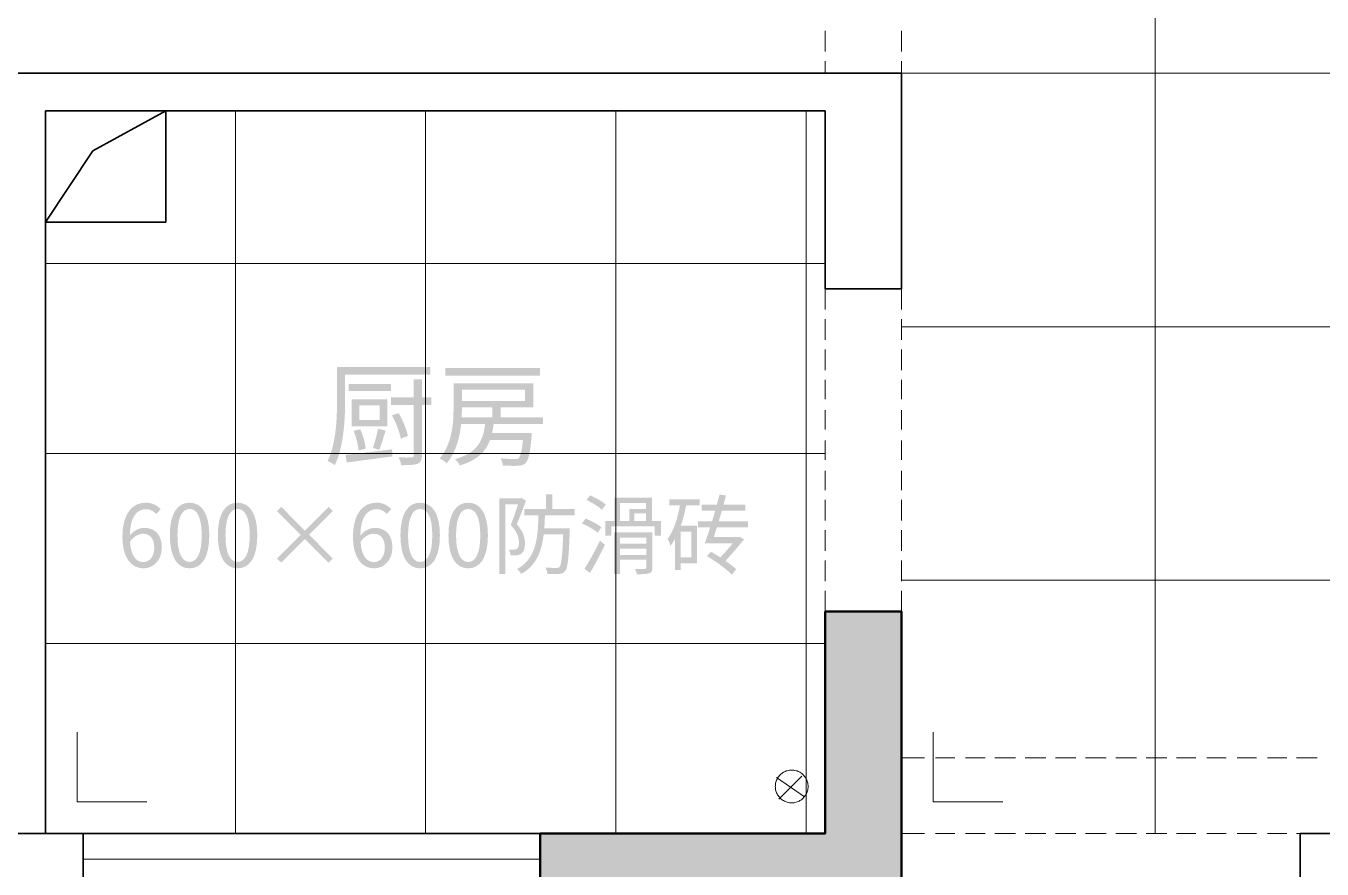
# Model space of a CAD drawing. Header units: millimetres. Extents: x -4600 to 229000, y -4300 to 19460.
# Drawn here: x 126411 to 130499, y 4259 to 6919 of the extents above; entities that cross this region are included whole.
import ezdxf

# ---------------------------------------------------------------- set-up
doc = ezdxf.new("R2010")
doc.units = ezdxf.units.MM
doc.header["$LTSCALE"] = 100
for name, color, linetype, lineweight in [('A-EX-BEAM', 8, 'Continuous', 13), ('A-EX-SERVICE', 6, 'Continuous', 13), ('A-EX-STRUCT', 7, 'Continuous', 50), ('A-EX-WALL', 7, 'Continuous', 35), ('A-EX-WINDOW', 4, 'Continuous', 18), ('A-TEXT', 7, 'Continuous', 18), ('R2-FLOOR', 8, 'Continuous', 9)]:
    doc.layers.add(name, color=color, linetype=linetype, lineweight=lineweight)

# ---------------------------------------------------------------- blocks, each defined once
blk = doc.blocks.new('SOURCE_PROPOSED')
at = {"layer": 'A-EX-STRUCT'}
blk.add_hatch(color=256, dxfattribs=at).paths.add_polyline_path([(8931.4, 3271.9), (9172.2, 3271.9), (9172.2, 2328.5), (8033.6, 2328.5), (8033.6, 2570.8), (8931.4, 2570.8)])
at = {"layer": 'A-EX-BEAM'}
for p, q in [((8931.4, 5103.9), (8931.4, 5038.9)), ((9172.2, 5103.9), (9172.2, 5038.9)), ((8931.4, 5008.3), (8931.4, 4970)), ((9172.2, 5008.3), (9172.2, 4970)), ((8931.4, 4289.2), (8931.4, 4224.2)), ((9172.2, 4289.2), (9172.2, 4224.2)), ((8931.4, 4193.6), (8931.4, 4128.6)), ((9172.2, 4193.6), (9172.2, 4128.6)), ((8931.4, 4098), (8931.4, 4033)), ((9172.2, 4098), (9172.2, 4033)), ((8931.4, 4002.4), (8931.4, 3941.2)), ((9172.2, 4002.4), (9172.2, 3941.2)), ((8931.4, 3906.8), (8931.4, 3845.6)), ((9172.2, 3906.8), (9172.2, 3845.6)), ((8931.4, 3811.2), (8931.4, 3750)), ((9172.2, 3811.2), (9172.2, 3750)), ((8931.4, 3715.6), (8931.4, 3654.4)), ((9172.2, 3715.6), (9172.2, 3654.4)), ((8931.4, 3623.8), (8931.4, 3558.8)), ((9172.2, 3623.8), (9172.2, 3558.8)), ((8931.4, 3528.2), (8931.4, 3463.1)), ((9172.2, 3528.2), (9172.2, 3463.1)), ((8931.4, 3432.5), (8931.4, 3367.5)), ((9172.2, 3432.5), (9172.2, 3367.5)), ((8931.4, 3336.9), (8931.4, 3271.9)), ((9172.2, 3336.9), (9172.2, 3271.9)), ((9172.2, 2809.2), (9244.9, 2809.2)), ((9279.3, 2809.2), (9340.4, 2809.2)), ((9374.8, 2809.2), (9436, 2809.2)), ((9466.6, 2809.2), (9531.6, 2809.2)), ((9562.2, 2809.2), (9627.2, 2809.2)), ((9657.8, 2809.2), (9722.7, 2809.2)), ((9753.3, 2809.2), (9818.3, 2809.2)), ((9848.9, 2809.2), (9913.9, 2809.2)), ((9944.5, 2809.2), (10009.5, 2809.2)), ((10040.1, 2809.2), (10101.2, 2809.2)), ((10135.6, 2809.2), (10196.8, 2809.2)), ((10231.2, 2809.2), (10292.4, 2809.2)), ((10326.8, 2809.2), (10387.9, 2809.2)), ((10418.5, 2809.2), (10483.5, 2809.2)), ((9172.2, 2570.8), (9244.9, 2570.8)), ((9279.3, 2570.8), (9340.4, 2570.8)), ((9374.8, 2570.8), (9436, 2570.8)), ((9466.6, 2570.8), (9531.6, 2570.8)), ((9562.2, 2570.8), (9627.2, 2570.8)), ((9657.8, 2570.8), (9722.7, 2570.8)), ((9753.3, 2570.8), (9818.3, 2570.8)), ((9848.9, 2570.8), (9913.9, 2570.8)), ((9944.5, 2570.8), (10009.5, 2570.8)), ((10040.1, 2570.8), (10101.2, 2570.8)), ((10135.6, 2570.8), (10196.8, 2570.8)), ((10231.2, 2570.8), (10292.4, 2570.8)), ((10326.8, 2570.8), (10387.9, 2570.8)), ((10418.5, 2570.8), (10483.5, 2570.8))]:
    blk.add_line(p, q, dxfattribs=at)
at = {"layer": 'A-EX-SERVICE'}
for p, q in [((8931.4, 5103.9), (8931.4, 5038.9)), ((9172.2, 5103.9), (9172.2, 5038.9)), ((8931.4, 5008.3), (8931.4, 4970)), ((9172.2, 5008.3), (9172.2, 4970)), ((8931.4, 4289.2), (8931.4, 4224.2)), ((9172.2, 4289.2), (9172.2, 4224.2)), ((8931.4, 4193.6), (8931.4, 4128.6)), ((9172.2, 4193.6), (9172.2, 4128.6)), ((8931.4, 4098), (8931.4, 4033)), ((9172.2, 4098), (9172.2, 4033)), ((8931.4, 4002.4), (8931.4, 3941.2)), ((9172.2, 4002.4), (9172.2, 3941.2)), ((8931.4, 3906.8), (8931.4, 3845.6)), ((9172.2, 3906.8), (9172.2, 3845.6)), ((8931.4, 3811.2), (8931.4, 3750)), ((9172.2, 3811.2), (9172.2, 3750)), ((8931.4, 3715.6), (8931.4, 3654.4)), ((9172.2, 3715.6), (9172.2, 3654.4)), ((8931.4, 3623.8), (8931.4, 3558.8)), ((9172.2, 3623.8), (9172.2, 3558.8)), ((8931.4, 3528.2), (8931.4, 3463.1)), ((9172.2, 3528.2), (9172.2, 3463.1)), ((8931.4, 3432.5), (8931.4, 3367.5)), ((9172.2, 3432.5), (9172.2, 3367.5)), ((8931.4, 3336.9), (8931.4, 3271.9)), ((9172.2, 3336.9), (9172.2, 3271.9)), ((9172.2, 2809.2), (9244.9, 2809.2)), ((9279.3, 2809.2), (9340.4, 2809.2)), ((9374.8, 2809.2), (9436, 2809.2)), ((9466.6, 2809.2), (9531.6, 2809.2)), ((9562.2, 2809.2), (9627.2, 2809.2)), ((9657.8, 2809.2), (9722.7, 2809.2)), ((9753.3, 2809.2), (9818.3, 2809.2)), ((9848.9, 2809.2), (9913.9, 2809.2)), ((9944.5, 2809.2), (10009.5, 2809.2)), ((10040.1, 2809.2), (10101.2, 2809.2)), ((10135.6, 2809.2), (10196.8, 2809.2)), ((10231.2, 2809.2), (10292.4, 2809.2)), ((10326.8, 2809.2), (10387.9, 2809.2)), ((10418.5, 2809.2), (10483.5, 2809.2)), ((8866.4, 2686.8), (8778.5, 2748)), ((8786.1, 2679.1), (8858.7, 2751.8)), ((9172.2, 2570.8), (9244.9, 2570.8)), ((9279.3, 2570.8), (9340.4, 2570.8)), ((9374.8, 2570.8), (9436, 2570.8)), ((9466.6, 2570.8), (9531.6, 2570.8)), ((9562.2, 2570.8), (9627.2, 2570.8)), ((9657.8, 2570.8), (9722.7, 2570.8)), ((9753.3, 2570.8), (9818.3, 2570.8)), ((9848.9, 2570.8), (9913.9, 2570.8)), ((9944.5, 2570.8), (10009.5, 2570.8)), ((10040.1, 2570.8), (10101.2, 2570.8)), ((10135.6, 2570.8), (10196.8, 2570.8)), ((10231.2, 2570.8), (10292.4, 2570.8)), ((10326.8, 2570.8), (10387.9, 2570.8)), ((10418.5, 2570.8), (10483.5, 2570.8))]:
    blk.add_line(p, q, dxfattribs=at)
for points in [[(8826.2, 2770.9), (8822.7, 2770.8), (8819.2, 2770.4), (8815.8, 2769.9), (8812.5, 2769.1), (8809.3, 2768.1), (8806.2, 2766.9), (8803.1, 2765.5), (8800.2, 2763.9), (8797.4, 2762.1), (8794.7, 2760.2), (8792.2, 2758), (8789.8, 2755.8), (8787.5, 2753.4), (8785.4, 2750.8), (8783.5, 2748.1), (8781.7, 2745.3), (8780.1, 2742.4), (8778.7, 2739.4), (8777.5, 2736.2), (8776.5, 2733), (8775.7, 2729.7), (8775.1, 2726.3), (8774.8, 2722.8), (8774.6, 2719.3)], [(8877.9, 2719.3), (8877.7, 2722.8), (8877.4, 2726.3), (8876.8, 2729.7), (8876, 2733), (8875, 2736.2), (8873.8, 2739.4), (8872.4, 2742.4), (8870.8, 2745.3), (8869, 2748.1), (8867.1, 2750.8), (8865, 2753.4), (8862.7, 2755.8), (8860.3, 2758), (8857.8, 2760.2), (8855.1, 2762.1), (8852.3, 2763.9), (8849.4, 2765.5), (8846.3, 2766.9), (8843.2, 2768.1), (8840, 2769.1), (8836.6, 2769.9), (8833.3, 2770.4), (8829.8, 2770.8), (8826.2, 2770.9)], [(8774.6, 2719.3), (8774.8, 2715.7), (8775.1, 2712.3), (8775.7, 2708.9), (8776.5, 2705.6), (8777.5, 2702.3), (8778.7, 2699.2), (8780.1, 2696.1), (8781.7, 2693.2), (8783.5, 2690.4), (8785.4, 2687.7), (8787.5, 2685.2), (8789.8, 2682.8), (8792.2, 2680.5), (8794.7, 2678.4), (8797.4, 2676.5), (8800.2, 2674.7), (8803.1, 2673.1), (8806.2, 2671.7), (8809.3, 2670.5), (8812.5, 2669.5), (8815.8, 2668.7), (8819.2, 2668.1), (8822.7, 2667.8), (8826.2, 2667.6)], [(8826.2, 2667.6), (8829.8, 2667.8), (8833.3, 2668.1), (8836.6, 2668.7), (8840, 2669.5), (8843.2, 2670.5), (8846.3, 2671.7), (8849.4, 2673.1), (8852.3, 2674.7), (8855.1, 2676.5), (8857.8, 2678.4), (8860.3, 2680.5), (8862.7, 2682.8), (8865, 2685.2), (8867.1, 2687.7), (8869, 2690.4), (8870.8, 2693.2), (8872.4, 2696.1), (8873.8, 2699.2), (8875, 2702.3), (8876, 2705.6), (8876.8, 2708.9), (8877.4, 2712.3), (8877.7, 2715.7), (8877.9, 2719.3)]]:
    blk.add_lwpolyline(points, dxfattribs=at)
at = {"layer": 'A-EX-STRUCT'}
blk.add_lwpolyline([(8931.4, 3271.9), (9172.2, 3271.9), (9172.2, 2328.5), (8033.6, 2328.5), (8033.6, 2570.8), (8931.4, 2570.8)], close=True, dxfattribs=at)
at = {"layer": 'A-EX-WALL'}
for p, q in [((6591.9, 4970), (6350, 4970)), ((6591.9, 4970), (9172.2, 4970)), ((9172.2, 4970), (9172.2, 4289.2)), ((8931.4, 4851.4), (6472.9, 4851.4)), ((6472.9, 4499.6), (6472.9, 4851.4)), ((6472.9, 4851.4), (6472.9, 2570.8)), ((6472.9, 4851.4), (6853, 4851.4)), ((6622.6, 4725.2), (6853, 4851.4)), ((6853, 4851.4), (6853, 4499.6)), ((8931.4, 4289.2), (8931.4, 4851.4)), ((6472.9, 4499.6), (6622.6, 4725.2)), ((6853, 4499.6), (6472.9, 4499.6)), ((9172.2, 4289.2), (8931.4, 4289.2)), ((9172.2, 3271.9), (8931.4, 3271.9)), ((8931.4, 3271.9), (8931.4, 2570.8)), ((9172.2, 2447.1), (9172.2, 3271.9)), ((8931.4, 2570.8), (6350, 2570.8)), ((6591.9, 2328.5), (6591.9, 2570.8)), ((8033.6, 2328.5), (8033.6, 2570.8)), ((10430, 2470), (10430, 2570.8)), ((10430, 2570.8), (14020, 2570.8)), ((10430, 2470), (10430, 0))]:
    blk.add_line(p, q, dxfattribs=at)
at = {"layer": 'A-EX-WINDOW'}
blk.add_line((8033.6, 2489.4), (6591.9, 2489.4), dxfattribs=at)
blk = doc.blocks.new('R2_FLOORING')
at = {"layer": 'A-TEXT'}
h = blk.add_hatch(color=256, dxfattribs=at)
edge = h.paths.add_edge_path()
edge.add_line((7392.5, 4042.4), (7392.5, 3937.1))
edge.add_spline(control_points=[(7392.5, 3937.1), (7392.5, 3881), (7390, 3802.3), (7362.7, 3746.2)], knot_values=[0, 0, 0, 0, 1, 1, 1, 1], degree=3, periodic=0)
edge.add_spline(control_points=[(7362.7, 3746.2), (7369.1, 3743.7), (7380.8, 3737), (7385.4, 3733.1)], knot_values=[0, 0, 0, 0, 1, 1, 1, 1], degree=3, periodic=0)
edge.add_spline(control_points=[(7385.4, 3733.1), (7413.8, 3791.6), (7418, 3878.2), (7418, 3937.1)], knot_values=[0, 0, 0, 0, 1, 1, 1, 1], degree=3, periodic=0)
edge.add_line((7418, 3937.1), (7418, 4018.6))
edge.add_line((7418, 4018.6), (7686.9, 4018.6))
edge.add_line((7686.9, 4018.6), (7686.9, 4042.4))
edge.add_line((7686.9, 4042.4), (7392.5, 4042.4))
edge = h.paths.add_edge_path(flags=0)
edge.add_line((7634.4, 4004.5), (7634.4, 3947.3))
edge.add_line((7634.4, 3947.3), (7562.7, 3947.3))
edge.add_line((7562.7, 3947.3), (7562.7, 3922.9))
edge.add_line((7562.7, 3922.9), (7634.4, 3922.9))
edge.add_line((7634.4, 3922.9), (7634.4, 3764.3))
edge.add_spline(control_points=[(7634.4, 3764.3), (7634.4, 3759.4), (7633, 3757.6), (7627.6, 3757.6)], knot_values=[0, 0, 0, 0, 1, 1, 1, 1], degree=3, periodic=0)
edge.add_spline(control_points=[(7627.6, 3757.6), (7622.3, 3757.2), (7605.3, 3757.2), (7586.9, 3757.6)], knot_values=[0, 0, 0, 0, 1, 1, 1, 1], degree=3, periodic=0)
edge.add_spline(control_points=[(7586.9, 3757.6), (7590.4, 3750.8), (7593.9, 3739.8), (7595, 3733.1)], knot_values=[0, 0, 0, 0, 1, 1, 1, 1], degree=3, periodic=0)
edge.add_spline(control_points=[(7595, 3733.1), (7620.5, 3733.1), (7636.9, 3733.8), (7646.8, 3737.7)], knot_values=[0, 0, 0, 0, 1, 1, 1, 1], degree=3, periodic=0)
edge.add_spline(control_points=[(7646.8, 3737.7), (7656.7, 3742), (7660.3, 3749.1), (7660.3, 3764.3)], knot_values=[0, 0, 0, 0, 1, 1, 1, 1], degree=3, periodic=0)
edge.add_line((7660.3, 3764.3), (7660.3, 3922.9))
edge.add_line((7660.3, 3922.9), (7689.7, 3922.9))
edge.add_line((7689.7, 3922.9), (7689.7, 3947.3))
edge.add_line((7689.7, 3947.3), (7660.3, 3947.3))
edge.add_line((7660.3, 3947.3), (7660.3, 4004.5))
edge.add_line((7660.3, 4004.5), (7634.4, 4004.5))
edge = h.paths.add_edge_path(flags=0)
edge.add_spline(control_points=[(7565.9, 3890.2), (7578.7, 3867.2), (7590, 3836.3), (7593.6, 3816.8)], knot_values=[0, 0, 0, 0, 1, 1, 1, 1], degree=3, periodic=0)
edge.add_line((7593.6, 3816.8), (7615.9, 3825.3))
edge.add_spline(control_points=[(7615.9, 3825.3), (7612.4, 3844.5), (7600, 3875), (7586.9, 3897.3)], knot_values=[0, 0, 0, 0, 1, 1, 1, 1], degree=3, periodic=0)
edge.add_line((7586.9, 3897.3), (7565.9, 3890.2))
h.paths.add_polyline_path([(7438.9, 3941.3), (7438.9, 3855.8), (7551, 3855.8), (7551, 3941.3), (7438.9, 3941.3)], flags=0)
h.paths.add_polyline_path([(7462.7, 3921.8), (7526.6, 3921.8), (7526.6, 3875.7), (7462.7, 3875.7), (7462.7, 3921.8)], flags=0)
edge = h.paths.add_edge_path(flags=0)
edge.add_line((7419.4, 3765.7), (7423.3, 3741.6))
edge.add_spline(control_points=[(7423.3, 3741.6), (7461.6, 3746.9), (7515.2, 3753.7), (7566.6, 3760.8)], knot_values=[0, 0, 0, 0, 1, 1, 1, 1], degree=3, periodic=0)
edge.add_line((7566.6, 3760.8), (7566.3, 3783.1))
edge.add_spline(control_points=[(7566.3, 3783.1), (7512, 3776.4), (7456, 3769.6), (7419.4, 3765.7)], knot_values=[0, 0, 0, 0, 1, 1, 1, 1], degree=3, periodic=0)
h.paths.add_polyline_path([(7429.7, 3989.2), (7429.7, 3966.9), (7562.4, 3966.9), (7562.4, 3989.2), (7429.7, 3989.2)], flags=0)
edge = h.paths.add_edge_path(flags=0)
edge.add_spline(control_points=[(7521.9, 3848.4), (7518.7, 3830.3), (7511.3, 3803.7), (7505.6, 3787.4)], knot_values=[0, 0, 0, 0, 1, 1, 1, 1], degree=3, periodic=0)
edge.add_line((7505.6, 3787.4), (7525.8, 3781.7))
edge.add_spline(control_points=[(7525.8, 3781.7), (7531.9, 3797), (7539.3, 3821.1), (7545.7, 3842)], knot_values=[0, 0, 0, 0, 1, 1, 1, 1], degree=3, periodic=0)
edge.add_line((7545.7, 3842), (7521.9, 3848.4))
edge = h.paths.add_edge_path(flags=0)
edge.add_spline(control_points=[(7444.6, 3841.6), (7452.8, 3821.8), (7459.5, 3795.9), (7460.2, 3779.6)], knot_values=[0, 0, 0, 0, 1, 1, 1, 1], degree=3, periodic=0)
edge.add_line((7460.2, 3779.6), (7482.6, 3785.2))
edge.add_spline(control_points=[(7482.6, 3785.2), (7481.9, 3801.6), (7474.8, 3826.7), (7465.9, 3846.3)], knot_values=[0, 0, 0, 0, 1, 1, 1, 1], degree=3, periodic=0)
edge.add_line((7465.9, 3846.3), (7444.6, 3841.6))
for points in [[(7734.4, 4039.9), (7734.4, 4015.8), (8032.4, 4015.8), (8032.4, 4039.9), (7734.4, 4039.9)], [(7365.7, 3425.9), (7378.8, 3439), (7304.3, 3513.7), (7378.8, 3588.5), (7365.7, 3601.6), (7290.9, 3526.8), (7216.5, 3601.6), (7203.1, 3588.2), (7277.8, 3513.7), (7203.1, 3439), (7216.5, 3425.9), (7290.9, 3500.6), (7365.7, 3425.9)]]:
    blk.add_hatch(color=256, dxfattribs=at).paths.add_polyline_path(points)
h = blk.add_hatch(color=256, dxfattribs=at)
edge = h.paths.add_edge_path()
edge.add_line((7759.9, 3991.7), (7759.9, 3912.6))
edge.add_spline(control_points=[(7759.9, 3912.6), (7759.9, 3864.7), (7755.3, 3800.1), (7716, 3754)], knot_values=[0, 0, 0, 0, 1, 1, 1, 1], degree=3, periodic=0)
edge.add_spline(control_points=[(7716, 3754), (7722.7, 3751.6), (7734.1, 3743.7), (7738.7, 3739.1)], knot_values=[0, 0, 0, 0, 1, 1, 1, 1], degree=3, periodic=0)
edge.add_spline(control_points=[(7738.7, 3739.1), (7767.4, 3773.5), (7779.5, 3820), (7783.7, 3862.6)], knot_values=[0, 0, 0, 0, 1, 1, 1, 1], degree=3, periodic=0)
edge.add_line((7783.7, 3862.6), (7859.6, 3862.6))
edge.add_spline(control_points=[(7859.6, 3862.6), (7852.9, 3809.7), (7835.1, 3771.8), (7764.6, 3752.3)], knot_values=[0, 0, 0, 0, 1, 1, 1, 1], degree=3, periodic=0)
edge.add_spline(control_points=[(7764.6, 3752.3), (7769.9, 3747.6), (7777, 3738.1), (7779.5, 3732)], knot_values=[0, 0, 0, 0, 1, 1, 1, 1], degree=3, periodic=0)
edge.add_spline(control_points=[(7779.5, 3732), (7834.8, 3748.4), (7861.4, 3775.7), (7875.2, 3812.9)], knot_values=[0, 0, 0, 0, 1, 1, 1, 1], degree=3, periodic=0)
edge.add_line((7875.2, 3812.9), (7978.8, 3812.9))
edge.add_spline(control_points=[(7978.8, 3812.9), (7975.3, 3776.4), (7971, 3760.8), (7965.7, 3755.8)], knot_values=[0, 0, 0, 0, 1, 1, 1, 1], degree=3, periodic=0)
edge.add_spline(control_points=[(7965.7, 3755.8), (7962.5, 3753), (7958.9, 3752.6), (7952.6, 3752.6), (7945.8, 3752.6), (7927.4, 3753), (7908.2, 3754.7)], knot_values=[0, 0, 0, 0, 1, 1, 1, 2, 2, 2, 2], degree=3, periodic=0)
edge.add_spline(control_points=[(7908.2, 3754.7), (7912.1, 3748.4), (7915, 3738.8), (7915.3, 3732)], knot_values=[0, 0, 0, 0, 1, 1, 1, 1], degree=3, periodic=0)
edge.add_spline(control_points=[(7915.3, 3732), (7935.2, 3731), (7954.3, 3730.6), (7963.5, 3731.3), (7973.8, 3732), (7980.9, 3733.8), (7987.3, 3739.8)], knot_values=[0, 0, 0, 0, 1, 1, 1, 2, 2, 2, 2], degree=3, periodic=0)
edge.add_spline(control_points=[(7987.3, 3739.8), (7996.2, 3749.1), (8001.5, 3771.1), (8006.1, 3823.6)], knot_values=[0, 0, 0, 0, 1, 1, 1, 1], degree=3, periodic=0)
edge.add_spline(control_points=[(8006.1, 3823.6), (8006.5, 3826.7), (8006.8, 3834.2), (8006.8, 3834.2)], knot_values=[0, 0, 0, 0, 1, 1, 1, 1], degree=3, periodic=0)
edge.add_line((8006.8, 3834.2), (7881.3, 3834.2))
edge.add_spline(control_points=[(7881.3, 3834.2), (7883.4, 3843.1), (7885.2, 3852.6), (7886.2, 3862.6)], knot_values=[0, 0, 0, 0, 1, 1, 1, 1], degree=3, periodic=0)
edge.add_line((7886.2, 3862.6), (8041.6, 3862.6))
edge.add_line((8041.6, 3862.6), (8041.6, 3884.2))
edge.add_line((8041.6, 3884.2), (7908.9, 3884.2))
edge.add_line((7908.9, 3884.2), (7908.9, 3915.4))
edge.add_line((7908.9, 3915.4), (8011.8, 3915.4))
edge.add_line((8011.8, 3915.4), (8011.8, 3991.7))
edge.add_line((8011.8, 3991.7), (7759.9, 3991.7))
h.paths.add_polyline_path([(7786.2, 3971.1), (7985.5, 3971.1), (7985.5, 3936), (7786.2, 3936), (7786.2, 3971.1)], flags=0)
edge = h.paths.add_edge_path(flags=0)
edge.add_line((7786.2, 3915.4), (7882.7, 3915.4))
edge.add_line((7882.7, 3915.4), (7882.7, 3884.2))
edge.add_line((7882.7, 3884.2), (7785.5, 3884.2))
edge.add_spline(control_points=[(7785.5, 3884.2), (7785.8, 3894.1), (7786.2, 3903.4), (7786.2, 3912.2)], knot_values=[0, 0, 0, 0, 1, 1, 1, 1], degree=3, periodic=0)
edge.add_line((7786.2, 3912.2), (7786.2, 3915.4))
h = blk.add_hatch(color=256, dxfattribs=at)
edge = h.paths.add_edge_path()
edge.add_line((8051.1, 3640.6), (8051.1, 3594.5))
edge.add_line((8051.1, 3594.5), (7983.2, 3594.5))
edge.add_line((7983.2, 3594.5), (7983.2, 3575.1))
edge.add_line((7983.2, 3575.1), (8027.6, 3575.1))
edge.add_spline(control_points=[(8027.6, 3575.1), (8026, 3502), (8020.5, 3437.9), (7960, 3405.1)], knot_values=[0, 0, 0, 0, 1, 1, 1, 1], degree=3, periodic=0)
edge.add_spline(control_points=[(7960, 3405.1), (7964.6, 3401.6), (7970.9, 3394.8), (7973.6, 3390.1)], knot_values=[0, 0, 0, 0, 1, 1, 1, 1], degree=3, periodic=0)
edge.add_spline(control_points=[(7973.6, 3390.1), (8021.1, 3416.6), (8037.7, 3461.3), (8044.3, 3514.8)], knot_values=[0, 0, 0, 0, 1, 1, 1, 1], degree=3, periodic=0)
edge.add_line((8044.3, 3514.8), (8105.7, 3514.8))
edge.add_spline(control_points=[(8105.7, 3514.8), (8102.9, 3444.7), (8099.9, 3418.5), (8094.2, 3412.2)], knot_values=[0, 0, 0, 0, 1, 1, 1, 1], degree=3, periodic=0)
edge.add_spline(control_points=[(8094.2, 3412.2), (8091.5, 3409.5), (8089, 3408.7), (8084.1, 3408.9)], knot_values=[0, 0, 0, 0, 1, 1, 1, 1], degree=3, periodic=0)
edge.add_spline(control_points=[(8084.1, 3408.9), (8078.7, 3408.9), (8064.5, 3408.9), (8049.5, 3410.3)], knot_values=[0, 0, 0, 0, 1, 1, 1, 1], degree=3, periodic=0)
edge.add_spline(control_points=[(8049.5, 3410.3), (8053, 3404.6), (8055.5, 3396.1), (8055.7, 3390.1)], knot_values=[0, 0, 0, 0, 1, 1, 1, 1], degree=3, periodic=0)
edge.add_spline(control_points=[(8055.7, 3390.1), (8070.2, 3389.6), (8085.2, 3389), (8093.1, 3390.1)], knot_values=[0, 0, 0, 0, 1, 1, 1, 1], degree=3, periodic=0)
edge.add_spline(control_points=[(8093.1, 3390.1), (8101.6, 3390.9), (8106.8, 3392.8), (8112, 3399.1), (8120.1, 3408.9), (8123.1, 3439.5), (8126.4, 3524.1)], knot_values=[0, 0, 0, 0, 1, 1, 1, 2, 2, 2, 2], degree=3, periodic=0)
edge.add_spline(control_points=[(8126.4, 3524.1), (8126.4, 3527.1), (8126.4, 3533.6), (8126.4, 3533.6)], knot_values=[0, 0, 0, 0, 1, 1, 1, 1], degree=3, periodic=0)
edge.add_line((8126.4, 3533.6), (8046.2, 3533.6))
edge.add_spline(control_points=[(8046.2, 3533.6), (8047, 3547), (8047.8, 3560.9), (8048.1, 3575.1)], knot_values=[0, 0, 0, 0, 1, 1, 1, 1], degree=3, periodic=0)
edge.add_line((8048.1, 3575.1), (8141.4, 3575.1))
edge.add_line((8141.4, 3575.1), (8141.4, 3594.5))
edge.add_line((8141.4, 3594.5), (8071.6, 3594.5))
edge.add_line((8071.6, 3594.5), (8071.6, 3640.6))
edge.add_line((8071.6, 3640.6), (8051.1, 3640.6))
h = blk.add_hatch(color=256, dxfattribs=at)
edge = h.paths.add_edge_path()
edge.add_spline(control_points=[(8179.3, 3623.1), (8196.8, 3615.2), (8217.8, 3602.1), (8228.2, 3592)], knot_values=[0, 0, 0, 0, 1, 1, 1, 1], degree=3, periodic=0)
edge.add_line((8228.2, 3592), (8239.9, 3608.9))
edge.add_spline(control_points=[(8239.9, 3608.9), (8229.3, 3618.5), (8208, 3630.5), (8190.5, 3637.9)], knot_values=[0, 0, 0, 0, 1, 1, 1, 1], degree=3, periodic=0)
edge.add_line((8190.5, 3637.9), (8179.3, 3623.1))
h = blk.add_hatch(color=256, dxfattribs=at)
edge = h.paths.add_edge_path()
edge.add_line((8531.3, 3556.3), (8531.3, 3537.2))
edge.add_line((8531.3, 3537.2), (8569.3, 3537.2))
edge.add_spline(control_points=[(8569.3, 3537.2), (8563.2, 3518.4), (8557.5, 3500.9), (8552.3, 3487)], knot_values=[0, 0, 0, 0, 1, 1, 1, 1], degree=3, periodic=0)
edge.add_line((8552.3, 3487), (8641, 3487))
edge.add_spline(control_points=[(8641, 3487), (8629.6, 3473.3), (8615.1, 3456.7), (8601.4, 3442)], knot_values=[0, 0, 0, 0, 1, 1, 1, 1], degree=3, periodic=0)
edge.add_spline(control_points=[(8601.4, 3442), (8591.6, 3448.2), (8581.5, 3454.5), (8571.7, 3460)], knot_values=[0, 0, 0, 0, 1, 1, 1, 1], degree=3, periodic=0)
edge.add_line((8571.7, 3460), (8558.9, 3446.3))
edge.add_spline(control_points=[(8558.9, 3446.3), (8587.3, 3429.7), (8621.1, 3404.3), (8637.7, 3387.9)], knot_values=[0, 0, 0, 0, 1, 1, 1, 1], degree=3, periodic=0)
edge.add_line((8637.7, 3387.9), (8651.1, 3404.9))
edge.add_spline(control_points=[(8651.1, 3404.9), (8642.9, 3412.5), (8630.9, 3421.8), (8617.5, 3431)], knot_values=[0, 0, 0, 0, 1, 1, 1, 1], degree=3, periodic=0)
edge.add_spline(control_points=[(8617.5, 3431), (8638, 3453.7), (8660.4, 3479.6), (8676.2, 3499)], knot_values=[0, 0, 0, 0, 1, 1, 1, 1], degree=3, periodic=0)
edge.add_line((8676.2, 3499), (8661.7, 3507.4))
edge.add_line((8661.7, 3507.4), (8658.5, 3506.1))
edge.add_line((8658.5, 3506.1), (8580.7, 3506.1))
edge.add_line((8580.7, 3506.1), (8590.5, 3537.2))
edge.add_line((8590.5, 3537.2), (8688.8, 3537.2))
edge.add_line((8688.8, 3537.2), (8688.8, 3556.3))
edge.add_line((8688.8, 3556.3), (8596.3, 3556.3))
edge.add_line((8596.3, 3556.3), (8605.8, 3589.3))
edge.add_line((8605.8, 3589.3), (8680, 3589.3))
edge.add_line((8680, 3589.3), (8680, 3608.4))
edge.add_line((8680, 3608.4), (8611.3, 3608.4))
edge.add_line((8611.3, 3608.4), (8619.2, 3637.6))
edge.add_line((8619.2, 3637.6), (8598.7, 3640.3))
edge.add_line((8598.7, 3640.3), (8590.3, 3608.4))
edge.add_line((8590.3, 3608.4), (8542.5, 3608.4))
edge.add_line((8542.5, 3608.4), (8542.5, 3589.3))
edge.add_line((8542.5, 3589.3), (8585.1, 3589.3))
edge.add_line((8585.1, 3589.3), (8575.3, 3556.3))
edge.add_line((8575.3, 3556.3), (8531.3, 3556.3))
h = blk.add_hatch(color=256, dxfattribs=at)
edge = h.paths.add_edge_path()
edge.add_spline(control_points=[(6782.3, 3407.6), (6813.5, 3407.6), (6839.9, 3433.8), (6839.9, 3472.5), (6839.9, 3514.5), (6818.1, 3535.3), (6784.3, 3535.3), (6768.7, 3535.3), (6751.2, 3526.3), (6739, 3511.3)], knot_values=[0, 0, 0, 0, 1, 1, 1, 2, 2, 2, 3, 3, 3, 3], degree=3, periodic=0)
edge.add_spline(control_points=[(6739, 3511.3), (6740.1, 3573.2), (6762.7, 3594.2), (6790.5, 3594.2), (6802.5, 3594.2), (6814.5, 3588.2), (6822.2, 3578.9)], knot_values=[0, 0, 0, 0, 1, 1, 1, 2, 2, 2, 2], degree=3, periodic=0)
edge.add_line((6822.2, 3578.9), (6836.4, 3594.2))
edge.add_spline(control_points=[(6836.4, 3594.2), (6825.2, 3606.2), (6810.2, 3614.7), (6789.4, 3614.7), (6750.7, 3614.7), (6715.5, 3584.9), (6715.5, 3506.6), (6715.5, 3440.6), (6744.1, 3407.6), (6782.3, 3407.6)], knot_values=[0, 0, 0, 0, 1, 1, 1, 2, 2, 2, 3, 3, 3, 3], degree=3, periodic=0)
edge = h.paths.add_edge_path(flags=0)
edge.add_spline(control_points=[(6739.5, 3491.3), (6752.6, 3509.9), (6767.9, 3516.7), (6780.2, 3516.7), (6804.4, 3516.7), (6816.2, 3499.5), (6816.2, 3472.5), (6816.2, 3445.2), (6801.4, 3427.2), (6782.3, 3427.2), (6757.2, 3427.2), (6742.2, 3449.9), (6739.5, 3491.3)], knot_values=[0, 0, 0, 0, 1, 1, 1, 2, 2, 2, 3, 3, 3, 4, 4, 4, 4], degree=3, periodic=0)
h = blk.add_hatch(color=256, dxfattribs=at)
edge = h.paths.add_edge_path()
edge.add_spline(control_points=[(6927.5, 3407.6), (6965.4, 3407.6), (6989.7, 3442), (6989.7, 3511.8), (6989.7, 3581.1), (6965.4, 3614.7), (6927.5, 3614.7), (6889.3, 3614.7), (6865.3, 3581.1), (6865.3, 3511.8), (6865.3, 3442), (6889.3, 3407.6), (6927.5, 3407.6)], knot_values=[0, 0, 0, 0, 1, 1, 1, 2, 2, 2, 3, 3, 3, 4, 4, 4, 4], degree=3, periodic=0)
edge = h.paths.add_edge_path(flags=0)
edge.add_spline(control_points=[(6927.5, 3427.8), (6904.9, 3427.8), (6889.3, 3453.1), (6889.3, 3511.8), (6889.3, 3570.2), (6904.9, 3595), (6927.5, 3595), (6950.2, 3595), (6965.7, 3570.2), (6965.7, 3511.8), (6965.7, 3453.1), (6950.2, 3427.8), (6927.5, 3427.8)], knot_values=[0, 0, 0, 0, 1, 1, 1, 2, 2, 2, 3, 3, 3, 4, 4, 4, 4], degree=3, periodic=0)
h = blk.add_hatch(color=256, dxfattribs=at)
edge = h.paths.add_edge_path()
edge.add_spline(control_points=[(7078.9, 3407.6), (7116.9, 3407.6), (7141.1, 3442), (7141.1, 3511.8), (7141.1, 3581.1), (7116.9, 3614.7), (7078.9, 3614.7), (7040.7, 3614.7), (7016.7, 3581.1), (7016.7, 3511.8), (7016.7, 3442), (7040.7, 3407.6), (7078.9, 3407.6)], knot_values=[0, 0, 0, 0, 1, 1, 1, 2, 2, 2, 3, 3, 3, 4, 4, 4, 4], degree=3, periodic=0)
edge = h.paths.add_edge_path(flags=0)
edge.add_spline(control_points=[(7078.9, 3427.8), (7056.3, 3427.8), (7040.7, 3453.1), (7040.7, 3511.8), (7040.7, 3570.2), (7056.3, 3595), (7078.9, 3595), (7101.6, 3595), (7117.1, 3570.2), (7117.1, 3511.8), (7117.1, 3453.1), (7101.6, 3427.8), (7078.9, 3427.8)], knot_values=[0, 0, 0, 0, 1, 1, 1, 2, 2, 2, 3, 3, 3, 4, 4, 4, 4], degree=3, periodic=0)
h = blk.add_hatch(color=256, dxfattribs=at)
edge = h.paths.add_edge_path()
edge.add_spline(control_points=[(7509.5, 3407.6), (7540.6, 3407.6), (7567.1, 3433.8), (7567.1, 3472.5), (7567.1, 3514.5), (7545.2, 3535.3), (7511.4, 3535.3), (7495.9, 3535.3), (7478.4, 3526.3), (7466.1, 3511.3)], knot_values=[0, 0, 0, 0, 1, 1, 1, 2, 2, 2, 3, 3, 3, 3], degree=3, periodic=0)
edge.add_spline(control_points=[(7466.1, 3511.3), (7467.2, 3573.2), (7489.9, 3594.2), (7517.7, 3594.2), (7529.7, 3594.2), (7541.7, 3588.2), (7549.3, 3578.9)], knot_values=[0, 0, 0, 0, 1, 1, 1, 2, 2, 2, 2], degree=3, periodic=0)
edge.add_line((7549.3, 3578.9), (7563.5, 3594.2))
edge.add_spline(control_points=[(7563.5, 3594.2), (7552.3, 3606.2), (7537.3, 3614.7), (7516.6, 3614.7), (7477.8, 3614.7), (7442.6, 3584.9), (7442.6, 3506.6), (7442.6, 3440.6), (7471.3, 3407.6), (7509.5, 3407.6)], knot_values=[0, 0, 0, 0, 1, 1, 1, 2, 2, 2, 3, 3, 3, 3], degree=3, periodic=0)
edge = h.paths.add_edge_path(flags=0)
edge.add_spline(control_points=[(7466.7, 3491.3), (7479.8, 3509.9), (7495, 3516.7), (7507.3, 3516.7), (7531.6, 3516.7), (7543.3, 3499.5), (7543.3, 3472.5), (7543.3, 3445.2), (7528.6, 3427.2), (7509.5, 3427.2), (7484.4, 3427.2), (7469.4, 3449.9), (7466.7, 3491.3)], knot_values=[0, 0, 0, 0, 1, 1, 1, 2, 2, 2, 3, 3, 3, 4, 4, 4, 4], degree=3, periodic=0)
h = blk.add_hatch(color=256, dxfattribs=at)
edge = h.paths.add_edge_path()
edge.add_spline(control_points=[(7654.7, 3407.6), (7692.6, 3407.6), (7716.9, 3442), (7716.9, 3511.8), (7716.9, 3581.1), (7692.6, 3614.7), (7654.7, 3614.7), (7616.5, 3614.7), (7592.4, 3581.1), (7592.4, 3511.8), (7592.4, 3442), (7616.5, 3407.6), (7654.7, 3407.6)], knot_values=[0, 0, 0, 0, 1, 1, 1, 2, 2, 2, 3, 3, 3, 4, 4, 4, 4], degree=3, periodic=0)
edge = h.paths.add_edge_path(flags=0)
edge.add_spline(control_points=[(7654.7, 3427.8), (7632, 3427.8), (7616.5, 3453.1), (7616.5, 3511.8), (7616.5, 3570.2), (7632, 3595), (7654.7, 3595), (7677.3, 3595), (7692.9, 3570.2), (7692.9, 3511.8), (7692.9, 3453.1), (7677.3, 3427.8), (7654.7, 3427.8)], knot_values=[0, 0, 0, 0, 1, 1, 1, 2, 2, 2, 3, 3, 3, 4, 4, 4, 4], degree=3, periodic=0)
h = blk.add_hatch(color=256, dxfattribs=at)
edge = h.paths.add_edge_path()
edge.add_spline(control_points=[(7806.1, 3407.6), (7844, 3407.6), (7868.3, 3442), (7868.3, 3511.8), (7868.3, 3581.1), (7844, 3614.7), (7806.1, 3614.7), (7767.9, 3614.7), (7743.9, 3581.1), (7743.9, 3511.8), (7743.9, 3442), (7767.9, 3407.6), (7806.1, 3407.6)], knot_values=[0, 0, 0, 0, 1, 1, 1, 2, 2, 2, 3, 3, 3, 4, 4, 4, 4], degree=3, periodic=0)
edge = h.paths.add_edge_path(flags=0)
edge.add_spline(control_points=[(7806.1, 3427.8), (7783.4, 3427.8), (7767.9, 3453.1), (7767.9, 3511.8), (7767.9, 3570.2), (7783.4, 3595), (7806.1, 3595), (7828.7, 3595), (7844.3, 3570.2), (7844.3, 3511.8), (7844.3, 3453.1), (7828.7, 3427.8), (7806.1, 3427.8)], knot_values=[0, 0, 0, 0, 1, 1, 1, 2, 2, 2, 3, 3, 3, 4, 4, 4, 4], degree=3, periodic=0)
h = blk.add_hatch(color=256, dxfattribs=at)
edge = h.paths.add_edge_path()
edge.add_line((7904, 3628.6), (7904, 3389.3))
edge.add_line((7904, 3389.3), (7923.4, 3389.3))
edge.add_line((7923.4, 3389.3), (7923.4, 3610))
edge.add_line((7923.4, 3610), (7963.5, 3610))
edge.add_spline(control_points=[(7963.5, 3610), (7957.2, 3590.7), (7948.8, 3565), (7940.3, 3544.6)], knot_values=[0, 0, 0, 0, 1, 1, 1, 1], degree=3, periodic=0)
edge.add_spline(control_points=[(7940.3, 3544.6), (7961.1, 3522.5), (7966.3, 3503.6), (7966.3, 3488.3), (7966.3, 3479.9), (7964.6, 3472.2), (7960.5, 3469.2)], knot_values=[0, 0, 0, 0, 1, 1, 1, 2, 2, 2, 2], degree=3, periodic=0)
edge.add_spline(control_points=[(7960.5, 3469.2), (7957.8, 3467.6), (7954.8, 3466.5), (7951.2, 3466.5), (7946.3, 3466.5), (7940.6, 3466.5), (7934.1, 3466.8)], knot_values=[0, 0, 0, 0, 1, 1, 1, 2, 2, 2, 2], degree=3, periodic=0)
edge.add_spline(control_points=[(7934.1, 3466.8), (7937.3, 3461.6), (7939, 3453.7), (7939.2, 3448.2)], knot_values=[0, 0, 0, 0, 1, 1, 1, 1], degree=3, periodic=0)
edge.add_spline(control_points=[(7939.2, 3448.2), (7945.8, 3448), (7953.2, 3448), (7959.2, 3448.5)], knot_values=[0, 0, 0, 0, 1, 1, 1, 1], degree=3, periodic=0)
edge.add_spline(control_points=[(7959.2, 3448.5), (7964.6, 3449.3), (7969.8, 3451), (7973.9, 3454)], knot_values=[0, 0, 0, 0, 1, 1, 1, 1], degree=3, periodic=0)
edge.add_spline(control_points=[(7973.9, 3454), (7981.8, 3459.4), (7985.1, 3471.2), (7985.1, 3486.2), (7985.1, 3503.6), (7980.4, 3523.5), (7959.2, 3547)], knot_values=[0, 0, 0, 0, 1, 1, 1, 2, 2, 2, 2], degree=3, periodic=0)
edge.add_spline(control_points=[(7959.2, 3547), (7969, 3569.4), (7979.9, 3598), (7988.4, 3621.2)], knot_values=[0, 0, 0, 0, 1, 1, 1, 1], degree=3, periodic=0)
edge.add_line((7988.4, 3621.2), (7974.4, 3629.7))
edge.add_line((7974.4, 3629.7), (7971.2, 3628.6))
edge.add_line((7971.2, 3628.6), (7904, 3628.6))
h = blk.add_hatch(color=256, dxfattribs=at)
h.paths.add_polyline_path([(8266.7, 3630.2), (8266.7, 3556.6), (8238.3, 3556.6), (8238.3, 3510.2), (8257.1, 3510.2), (8257.1, 3539.9), (8394.1, 3539.9), (8394.1, 3510.2), (8413.7, 3510.2), (8413.7, 3556.6), (8385.9, 3556.6), (8385.9, 3630.2), (8266.7, 3630.2)])
h.paths.add_polyline_path([(8313.9, 3595.3), (8313.9, 3556.6), (8285.2, 3556.6), (8285.2, 3613.9), (8366.5, 3613.9), (8366.5, 3595.3), (8313.9, 3595.3)], flags=0)
h.paths.add_polyline_path([(8330, 3556.6), (8330, 3581.4), (8366.5, 3581.4), (8366.5, 3556.6), (8330, 3556.6)], flags=0)
h = blk.add_hatch(color=256, dxfattribs=at)
edge = h.paths.add_edge_path()
edge.add_line((8440.7, 3625), (8440.7, 3606.5))
edge.add_line((8440.7, 3606.5), (8474, 3606.5))
edge.add_spline(control_points=[(8474, 3606.5), (8466.7, 3565), (8454.1, 3526.3), (8435, 3500.6)], knot_values=[0, 0, 0, 0, 1, 1, 1, 1], degree=3, periodic=0)
edge.add_spline(control_points=[(8435, 3500.6), (8438, 3495.2), (8442.9, 3483.7), (8444, 3478.5)], knot_values=[0, 0, 0, 0, 1, 1, 1, 1], degree=3, periodic=0)
edge.add_spline(control_points=[(8444, 3478.5), (8449.2, 3485.3), (8454.1, 3492.7), (8458.5, 3500.9)], knot_values=[0, 0, 0, 0, 1, 1, 1, 1], degree=3, periodic=0)
edge.add_line((8458.5, 3500.9), (8458.5, 3401.9))
edge.add_line((8458.5, 3401.9), (8475.9, 3401.9))
edge.add_line((8475.9, 3401.9), (8475.9, 3423.7))
edge.add_line((8475.9, 3423.7), (8527.8, 3423.7))
edge.add_line((8527.8, 3423.7), (8527.8, 3541.8))
edge.add_line((8527.8, 3541.8), (8476.5, 3541.8))
edge.add_spline(control_points=[(8476.5, 3541.8), (8483.6, 3562), (8489, 3584.1), (8493.7, 3606.5)], knot_values=[0, 0, 0, 0, 1, 1, 1, 1], degree=3, periodic=0)
edge.add_line((8493.7, 3606.5), (8536, 3606.5))
edge.add_line((8536, 3606.5), (8536, 3625))
edge.add_line((8536, 3625), (8440.7, 3625))
h.paths.add_polyline_path([(8475.9, 3523.3), (8510.3, 3523.3), (8510.3, 3442), (8475.9, 3442), (8475.9, 3523.3)], flags=0)
h = blk.add_hatch(color=256, dxfattribs=at)
edge = h.paths.add_edge_path()
edge.add_spline(control_points=[(8164.9, 3549.2), (8182.6, 3541.6), (8203.9, 3529.3), (8214.5, 3520)], knot_values=[0, 0, 0, 0, 1, 1, 1, 1], degree=3, periodic=0)
edge.add_line((8214.5, 3520), (8226.3, 3537.2))
edge.add_spline(control_points=[(8226.3, 3537.2), (8215.4, 3546.2), (8193.5, 3557.9), (8176.1, 3564.5)], knot_values=[0, 0, 0, 0, 1, 1, 1, 1], degree=3, periodic=0)
edge.add_line((8176.1, 3564.5), (8164.9, 3549.2))
h = blk.add_hatch(color=256, dxfattribs=at)
edge = h.paths.add_edge_path()
edge.add_line((8265.6, 3520.8), (8265.6, 3389.3))
edge.add_line((8265.6, 3389.3), (8284.7, 3389.3))
edge.add_line((8284.7, 3389.3), (8284.7, 3434.6))
edge.add_line((8284.7, 3434.6), (8367.6, 3434.6))
edge.add_line((8367.6, 3434.6), (8367.6, 3410))
edge.add_spline(control_points=[(8367.6, 3410), (8367.6, 3406.5), (8366.3, 3405.4), (8362.7, 3405.4)], knot_values=[0, 0, 0, 0, 1, 1, 1, 1], degree=3, periodic=0)
edge.add_spline(control_points=[(8362.7, 3405.4), (8358.9, 3405.1), (8345.8, 3405.1), (8332.1, 3405.7)], knot_values=[0, 0, 0, 0, 1, 1, 1, 1], degree=3, periodic=0)
edge.add_spline(control_points=[(8332.1, 3405.7), (8334.6, 3400.8), (8337.1, 3393.9), (8337.9, 3389)], knot_values=[0, 0, 0, 0, 1, 1, 1, 1], degree=3, periodic=0)
edge.add_spline(control_points=[(8337.9, 3389), (8357.5, 3389), (8369.5, 3389.3), (8377.2, 3392), (8384.5, 3394.8), (8386.7, 3399.7), (8386.7, 3410)], knot_values=[0, 0, 0, 0, 1, 1, 1, 2, 2, 2, 2], degree=3, periodic=0)
edge.add_line((8386.7, 3410), (8386.7, 3520.8))
edge.add_line((8386.7, 3520.8), (8265.6, 3520.8))
h.paths.add_polyline_path([(8284.7, 3469.5), (8367.6, 3469.5), (8367.6, 3450.1), (8284.7, 3450.1), (8284.7, 3469.5)], flags=0)
h.paths.add_polyline_path([(8284.7, 3485.3), (8284.7, 3504.4), (8367.6, 3504.4), (8367.6, 3485.3), (8284.7, 3485.3)], flags=0)
h = blk.add_hatch(color=256, dxfattribs=at)
edge = h.paths.add_edge_path()
edge.add_line((8172.8, 3406.2), (8190.5, 3393.1))
edge.add_spline(control_points=[(8190.5, 3393.1), (8205.5, 3418.8), (8223.5, 3453.1), (8237.2, 3482.1)], knot_values=[0, 0, 0, 0, 1, 1, 1, 1], degree=3, periodic=0)
edge.add_line((8237.2, 3482.1), (8221.6, 3494.9))
edge.add_spline(control_points=[(8221.6, 3494.9), (8206.6, 3463.5), (8186.7, 3427.5), (8172.8, 3406.2)], knot_values=[0, 0, 0, 0, 1, 1, 1, 1], degree=3, periodic=0)
at = {"layer": 'R2-FLOOR'}
for p, q in [((9972, 2570.8), (9972, 9630)), ((9172.2, 4970), (14020, 4970)), ((7072, 2570.8), (7072, 4851.4)), ((7672, 2570.8), (7672, 4851.4)), ((8272, 2570.8), (8272, 4851.4)), ((8872, 2570.8), (8872, 4851.4)), ((6472.9, 4370), (8931.4, 4370)), ((9172.2, 4170), (14020, 4170)), ((6472.9, 3770), (8931.4, 3770)), ((9172.2, 3370), (14020, 3370)), ((6472.9, 3170), (8931.4, 3170)), ((6572.9, 2670.8), (6572.9, 2890.8)), ((9272.2, 2670.8), (9272.2, 2890.8)), ((6572.9, 2670.8), (6572.9, 2670.8)), ((6572.9, 2670.8), (6792.9, 2670.8)), ((9272.2, 2670.8), (9272.2, 2670.8)), ((9272.2, 2670.8), (9492.2, 2670.8))]:
    blk.add_line(p, q, dxfattribs=at)
blk = doc.blocks.new('A04_SHEET')
for name in ['SOURCE_PROPOSED', 'R2_FLOORING']:
    blk.add_blockref(name, (0, 1800))

msp = doc.modelspace()

# ---------------------------------------------------------------- block references
msp.add_blockref('A04_SHEET', (120000, 0))

doc.saveas('drawing.dxf')
